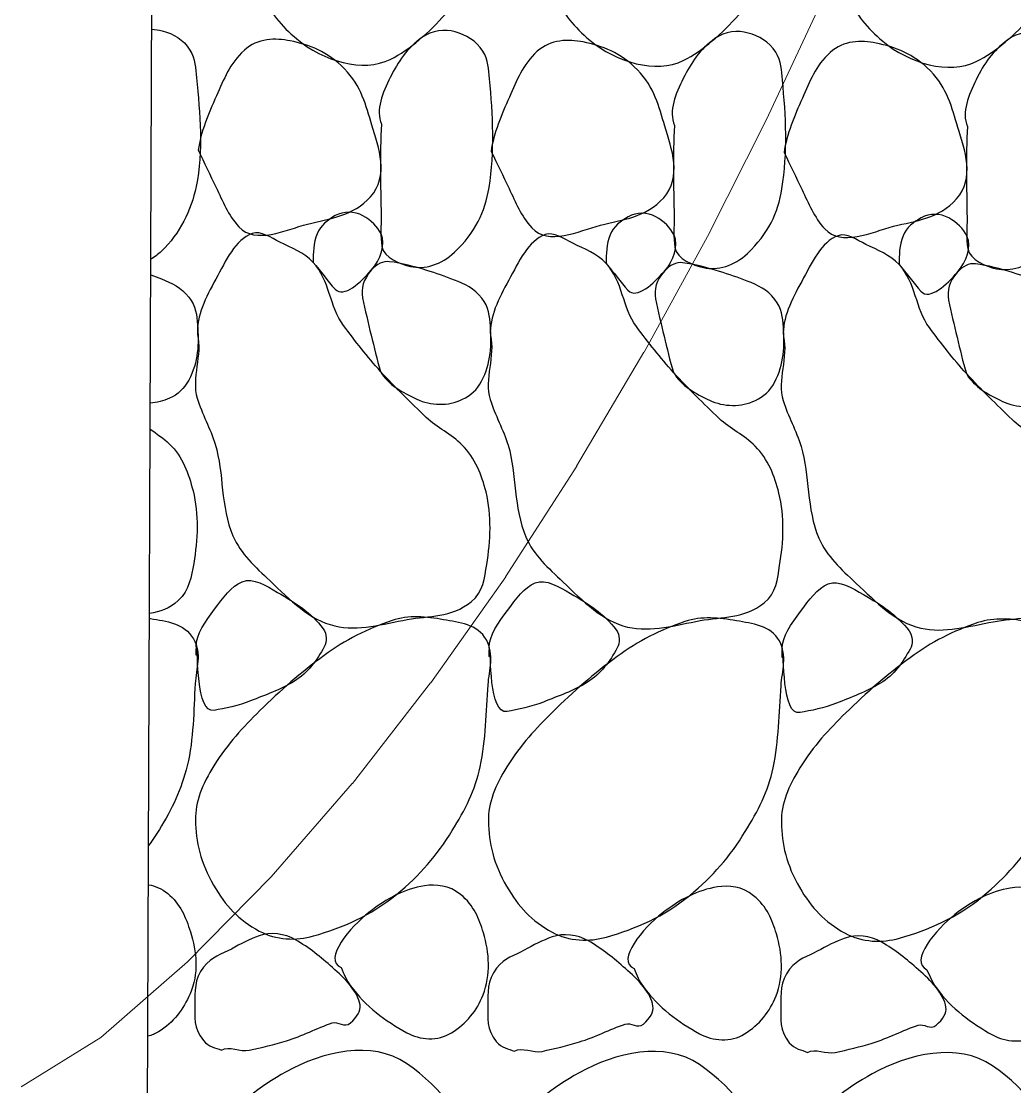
# Model space of a CAD drawing. Header units: feet. Extents: x -406 to 2003, y 7035 to 10885.
# Drawn here: x 631.44 to 643.25, y 8342.06 to 8354.72 of the extents above; entities that cross this region are included whole.
import ezdxf

# ---------------------------------------------------------------- set-up
doc = ezdxf.new("R2010")
doc.units = ezdxf.units.FT
doc.header["$LTSCALE"] = 40
doc.header["$MEASUREMENT"] = 0
doc.layers.add('1', color=7, linetype='Continuous')
doc.layers.add('1 PROPOSED CONTOURS', color=35, linetype='Continuous', lineweight=0)

msp = doc.modelspace()

# ---------------------------------------------------------------- linework, layer by layer
at = {"layer": '1', "color": 4, "linetype": 'Continuous'}
msp.add_line((632.749, 8290.171, -4.663), (633.264, 8427.195, -4.663), dxfattribs=at)
for points, knots in [([(633.574, 8358.428, -4.663), (633.471, 8358.634, -4.663), (633.652, 8358.926, -4.663), (633.826, 8359.142, -4.663), (634.074, 8359.449, -4.663), (634.337, 8359.653, -4.663), (634.657, 8359.83, -4.663), (635.08, 8360.065, -4.663), (635.674, 8360.212, -4.663), (636.086, 8359.927, -4.663), (636.508, 8359.634, -4.663), (636.825, 8359.22, -4.663), (636.943, 8358.733, -4.663), (637.022, 8358.408, -4.663), (637.058, 8358.083, -4.663), (637.041, 8357.757, -4.663), (637.016, 8357.247, -4.663), (636.962, 8356.737, -4.663), (636.934, 8356.227, -4.663), (636.92, 8355.974, -4.663), (636.965, 8355.72, -4.663), (636.931, 8355.467, -4.663), (636.895, 8355.204, -4.663), (636.675, 8355.021, -4.663), (636.486, 8354.811, -4.663), (636.282, 8354.585, -4.663), (636.068, 8354.39, -4.663), (635.826, 8354.269, -4.663), (635.505, 8354.109, -4.663), (635.029, 8354.247, -4.663), (634.716, 8354.512, -4.663), (634.533, 8354.666, -4.663), (634.393, 8354.827, -4.663), (634.31, 8355.035, -4.663), (634.134, 8355.47, -4.663), (633.992, 8355.902, -4.663), (633.872, 8356.352, -4.663), (633.747, 8356.823, -4.663), (633.584, 8357.287, -4.663), (633.56, 8357.771, -4.663), (633.549, 8357.99, -4.663), (633.564, 8358.209, -4.663), (633.574, 8358.428, -4.663)], [0, 0, 0, 0, 0.050597, 0.050597, 0.050597, 0.122728, 0.122728, 0.122728, 0.218507, 0.218507, 0.218507, 0.316787, 0.316787, 0.316787, 0.38235, 0.38235, 0.38235, 0.484937, 0.484937, 0.484937, 0.535738, 0.535738, 0.535738, 0.588733, 0.588733, 0.588733, 0.645816, 0.645816, 0.645816, 0.721809, 0.721809, 0.721809, 0.766098, 0.766098, 0.766098, 0.85889, 0.85889, 0.85889, 0.956017, 0.956017, 0.956017, 1, 1, 1, 1]), ([(637.055, 8358.415, -4.663), (636.953, 8358.62, -4.663), (637.133, 8358.913, -4.663), (637.307, 8359.129, -4.663), (637.556, 8359.436, -4.663), (637.819, 8359.64, -4.663), (638.138, 8359.817, -4.663), (638.562, 8360.052, -4.663), (639.155, 8360.199, -4.663), (639.567, 8359.914, -4.663), (639.99, 8359.621, -4.663), (640.306, 8359.207, -4.663), (640.424, 8358.72, -4.663), (640.503, 8358.395, -4.663), (640.539, 8358.07, -4.663), (640.523, 8357.744, -4.663), (640.497, 8357.234, -4.663), (640.443, 8356.724, -4.663), (640.415, 8356.214, -4.663), (640.401, 8355.961, -4.663), (640.447, 8355.707, -4.663), (640.412, 8355.454, -4.663), (640.376, 8355.191, -4.663), (640.157, 8355.008, -4.663), (639.967, 8354.798, -4.663), (639.764, 8354.572, -4.663), (639.549, 8354.377, -4.663), (639.308, 8354.256, -4.663), (638.986, 8354.096, -4.663), (638.51, 8354.234, -4.663), (638.197, 8354.498, -4.663), (638.015, 8354.653, -4.663), (637.875, 8354.814, -4.663), (637.791, 8355.022, -4.663), (637.615, 8355.457, -4.663), (637.474, 8355.889, -4.663), (637.354, 8356.339, -4.663), (637.228, 8356.81, -4.663), (637.065, 8357.274, -4.663), (637.041, 8357.757, -4.663), (637.031, 8357.976, -4.663), (637.045, 8358.196, -4.663), (637.055, 8358.415, -4.663)], [0, 0, 0, 0, 0.050597, 0.050597, 0.050597, 0.122728, 0.122728, 0.122728, 0.218507, 0.218507, 0.218507, 0.316787, 0.316787, 0.316787, 0.38235, 0.38235, 0.38235, 0.484937, 0.484937, 0.484937, 0.535738, 0.535738, 0.535738, 0.588733, 0.588733, 0.588733, 0.645816, 0.645816, 0.645816, 0.721809, 0.721809, 0.721809, 0.766098, 0.766098, 0.766098, 0.85889, 0.85889, 0.85889, 0.956017, 0.956017, 0.956017, 1, 1, 1, 1]), ([(640.537, 8358.402, -4.663), (640.434, 8358.607, -4.663), (640.615, 8358.9, -4.663), (640.789, 8359.115, -4.663), (641.037, 8359.423, -4.663), (641.3, 8359.627, -4.663), (641.619, 8359.804, -4.663), (642.043, 8360.039, -4.663), (642.637, 8360.186, -4.663), (643.048, 8359.901, -4.663), (643.471, 8359.608, -4.663), (643.787, 8359.194, -4.663), (643.906, 8358.707, -4.663), (643.985, 8358.382, -4.663), (644.02, 8358.057, -4.663), (644.004, 8357.731, -4.663), (643.979, 8357.221, -4.663), (643.924, 8356.711, -4.663), (643.896, 8356.201, -4.663), (643.883, 8355.948, -4.663), (643.928, 8355.694, -4.663), (643.894, 8355.441, -4.663), (643.857, 8355.177, -4.663), (643.638, 8354.995, -4.663), (643.449, 8354.785, -4.663), (643.245, 8354.559, -4.663), (643.031, 8354.363, -4.663), (642.789, 8354.243, -4.663), (642.467, 8354.083, -4.663), (641.992, 8354.221, -4.663), (641.679, 8354.485, -4.663), (641.496, 8354.64, -4.663), (641.356, 8354.801, -4.663), (641.272, 8355.009, -4.663), (641.097, 8355.444, -4.663), (640.955, 8355.875, -4.663), (640.835, 8356.326, -4.663), (640.71, 8356.797, -4.663), (640.547, 8357.261, -4.663), (640.523, 8357.744, -4.663), (640.512, 8357.963, -4.663), (640.527, 8358.183, -4.663), (640.537, 8358.402, -4.663)], [0, 0, 0, 0, 0.050597, 0.050597, 0.050597, 0.122728, 0.122728, 0.122728, 0.218507, 0.218507, 0.218507, 0.316787, 0.316787, 0.316787, 0.38235, 0.38235, 0.38235, 0.484937, 0.484937, 0.484937, 0.535738, 0.535738, 0.535738, 0.588733, 0.588733, 0.588733, 0.645816, 0.645816, 0.645816, 0.721809, 0.721809, 0.721809, 0.766098, 0.766098, 0.766098, 0.85889, 0.85889, 0.85889, 0.956017, 0.956017, 0.956017, 1, 1, 1, 1]), ([(632.991, 8354.627, -4.663), (633.034, 8354.627, -4.663), (633.075, 8354.619, -4.663), (633.117, 8354.608, -4.663), (633.249, 8354.574, -4.663), (633.369, 8354.507, -4.663), (633.445, 8354.38, -4.663), (633.51, 8354.273, -4.663), (633.512, 8354.163, -4.663), (633.523, 8354.051, -4.663), (633.567, 8353.623, -4.663), (633.605, 8353.184, -4.663), (633.519, 8352.758, -4.663), (633.461, 8352.471, -4.663), (633.327, 8352.202, -4.663), (633.107, 8351.989, -4.663), (633.067, 8351.95, -4.663), (633.027, 8351.92, -4.663), (632.981, 8351.893, -4.663)], [0, 0, 0, 0, 0.039924, 0.039924, 0.039924, 0.165192, 0.165192, 0.165192, 0.271276, 0.271276, 0.271276, 0.676654, 0.676654, 0.676654, 0.950254, 0.950254, 0.950254, 1, 1, 1, 1]), ([(635.721, 8353.499, -4.663), (635.65, 8353.666, -4.663), (635.737, 8353.875, -4.663), (635.825, 8354.054, -4.663), (635.92, 8354.245, -4.663), (636.022, 8354.397, -4.663), (636.202, 8354.529, -4.663), (636.321, 8354.616, -4.663), (636.475, 8354.633, -4.663), (636.599, 8354.595, -4.663), (636.721, 8354.558, -4.663), (636.85, 8354.495, -4.663), (636.927, 8354.367, -4.663), (636.992, 8354.259, -4.663), (636.994, 8354.15, -4.663), (637.005, 8354.038, -4.663), (637.048, 8353.61, -4.663), (637.067, 8353.174, -4.663), (637, 8352.745, -4.663), (636.954, 8352.456, -4.663), (636.835, 8352.212, -4.663), (636.589, 8351.976, -4.663), (636.434, 8351.827, -4.663), (636.231, 8351.771, -4.663), (636.067, 8351.808, -4.663), (635.942, 8351.835, -4.663), (635.752, 8351.909, -4.663), (635.727, 8352.047, -4.663), (635.706, 8352.168, -4.663), (635.719, 8352.289, -4.663), (635.717, 8352.41, -4.663), (635.712, 8352.773, -4.663), (635.701, 8353.136, -4.663), (635.721, 8353.499, -4.663)], [0, 0, 0, 0, 0.081972, 0.081972, 0.081972, 0.169857, 0.169857, 0.169857, 0.228285, 0.228285, 0.228285, 0.286248, 0.286248, 0.286248, 0.335334, 0.335334, 0.335334, 0.522907, 0.522907, 0.522907, 0.649504, 0.649504, 0.649504, 0.729114, 0.729114, 0.729114, 0.789367, 0.789367, 0.789367, 0.842044, 0.842044, 0.842044, 1, 1, 1, 1]), ([(639.203, 8353.485, -4.663), (639.131, 8353.653, -4.663), (639.218, 8353.862, -4.663), (639.307, 8354.041, -4.663), (639.402, 8354.232, -4.663), (639.503, 8354.384, -4.663), (639.683, 8354.516, -4.663), (639.802, 8354.603, -4.663), (639.956, 8354.62, -4.663), (640.08, 8354.582, -4.663), (640.203, 8354.545, -4.663), (640.331, 8354.482, -4.663), (640.408, 8354.354, -4.663), (640.473, 8354.246, -4.663), (640.475, 8354.137, -4.663), (640.486, 8354.025, -4.663), (640.529, 8353.597, -4.663), (640.549, 8353.161, -4.663), (640.481, 8352.732, -4.663), (640.436, 8352.443, -4.663), (640.317, 8352.199, -4.663), (640.07, 8351.963, -4.663), (639.915, 8351.814, -4.663), (639.712, 8351.758, -4.663), (639.548, 8351.794, -4.663), (639.423, 8351.822, -4.663), (639.233, 8351.895, -4.663), (639.209, 8352.034, -4.663), (639.187, 8352.155, -4.663), (639.2, 8352.276, -4.663), (639.199, 8352.397, -4.663), (639.194, 8352.76, -4.663), (639.182, 8353.123, -4.663), (639.203, 8353.485, -4.663)], [0, 0, 0, 0, 0.081972, 0.081972, 0.081972, 0.169857, 0.169857, 0.169857, 0.228285, 0.228285, 0.228285, 0.286248, 0.286248, 0.286248, 0.335334, 0.335334, 0.335334, 0.522907, 0.522907, 0.522907, 0.649504, 0.649504, 0.649504, 0.729114, 0.729114, 0.729114, 0.789367, 0.789367, 0.789367, 0.842044, 0.842044, 0.842044, 1, 1, 1, 1]), ([(642.684, 8353.472, -4.663), (642.612, 8353.64, -4.663), (642.7, 8353.849, -4.663), (642.788, 8354.028, -4.663), (642.883, 8354.219, -4.663), (642.985, 8354.371, -4.663), (643.164, 8354.502, -4.663), (643.283, 8354.59, -4.663), (643.438, 8354.607, -4.663), (643.561, 8354.569, -4.663), (643.684, 8354.532, -4.663), (643.812, 8354.469, -4.663), (643.889, 8354.341, -4.663), (643.955, 8354.233, -4.663), (643.956, 8354.124, -4.663), (643.968, 8354.012, -4.663), (644.011, 8353.583, -4.663), (644.03, 8353.147, -4.663), (643.963, 8352.719, -4.663), (643.917, 8352.43, -4.663), (643.798, 8352.186, -4.663), (643.552, 8351.95, -4.663), (643.396, 8351.801, -4.663), (643.194, 8351.745, -4.663), (643.029, 8351.781, -4.663), (642.905, 8351.809, -4.663), (642.715, 8351.882, -4.663), (642.69, 8352.021, -4.663), (642.668, 8352.142, -4.663), (642.682, 8352.263, -4.663), (642.68, 8352.384, -4.663), (642.675, 8352.746, -4.663), (642.664, 8353.11, -4.663), (642.684, 8353.472, -4.663)], [0, 0, 0, 0, 0.081972, 0.081972, 0.081972, 0.169857, 0.169857, 0.169857, 0.228285, 0.228285, 0.228285, 0.286248, 0.286248, 0.286248, 0.335334, 0.335334, 0.335334, 0.522907, 0.522907, 0.522907, 0.649504, 0.649504, 0.649504, 0.729114, 0.729114, 0.729114, 0.789367, 0.789367, 0.789367, 0.842044, 0.842044, 0.842044, 1, 1, 1, 1]), ([(633.543, 8353.189, -4.663), (633.575, 8353.406, -4.663), (633.664, 8353.62, -4.663), (633.761, 8353.835, -4.663), (633.852, 8354.035, -4.663), (633.913, 8354.214, -4.663), (634.092, 8354.378, -4.663), (634.248, 8354.521, -4.663), (634.463, 8354.525, -4.663), (634.636, 8354.489, -4.663), (634.862, 8354.443, -4.663), (635.084, 8354.361, -4.663), (635.282, 8354.158, -4.663), (635.484, 8353.949, -4.663), (635.537, 8353.722, -4.663), (635.608, 8353.488, -4.663), (635.689, 8353.22, -4.663), (635.814, 8352.882, -4.663), (635.593, 8352.637, -4.663), (635.381, 8352.402, -4.663), (635.108, 8352.381, -4.663), (634.844, 8352.311, -4.663), (634.579, 8352.242, -4.663), (634.224, 8352.067, -4.663), (634.027, 8352.28, -4.663), (633.897, 8352.421, -4.663), (633.835, 8352.585, -4.663), (633.757, 8352.746, -4.663), (633.685, 8352.894, -4.663), (633.616, 8353.043, -4.663), (633.543, 8353.189, -4.663)], [0, 0, 0, 0, 0.099321, 0.099321, 0.099321, 0.192025, 0.192025, 0.192025, 0.273076, 0.273076, 0.273076, 0.378794, 0.378794, 0.378794, 0.48747, 0.48747, 0.48747, 0.61146, 0.61146, 0.61146, 0.73063, 0.73063, 0.73063, 0.849753, 0.849753, 0.849753, 0.928287, 0.928287, 0.928287, 1, 1, 1, 1]), ([(637.024, 8353.176, -4.663), (637.056, 8353.393, -4.663), (637.145, 8353.607, -4.663), (637.242, 8353.822, -4.663), (637.333, 8354.022, -4.663), (637.395, 8354.201, -4.663), (637.573, 8354.365, -4.663), (637.729, 8354.508, -4.663), (637.945, 8354.511, -4.663), (638.118, 8354.476, -4.663), (638.344, 8354.43, -4.663), (638.566, 8354.348, -4.663), (638.763, 8354.145, -4.663), (638.966, 8353.936, -4.663), (639.018, 8353.709, -4.663), (639.089, 8353.475, -4.663), (639.17, 8353.207, -4.663), (639.295, 8352.869, -4.663), (639.075, 8352.624, -4.663), (638.863, 8352.388, -4.663), (638.59, 8352.368, -4.663), (638.325, 8352.298, -4.663), (638.061, 8352.229, -4.663), (637.705, 8352.054, -4.663), (637.508, 8352.267, -4.663), (637.379, 8352.408, -4.663), (637.317, 8352.571, -4.663), (637.238, 8352.733, -4.663), (637.166, 8352.881, -4.663), (637.097, 8353.029, -4.663), (637.024, 8353.176, -4.663)], [0, 0, 0, 0, 0.099321, 0.099321, 0.099321, 0.192025, 0.192025, 0.192025, 0.273076, 0.273076, 0.273076, 0.378794, 0.378794, 0.378794, 0.48747, 0.48747, 0.48747, 0.61146, 0.61146, 0.61146, 0.73063, 0.73063, 0.73063, 0.849753, 0.849753, 0.849753, 0.928287, 0.928287, 0.928287, 1, 1, 1, 1]), ([(640.506, 8353.163, -4.663), (640.538, 8353.38, -4.663), (640.626, 8353.594, -4.663), (640.723, 8353.809, -4.663), (640.814, 8354.009, -4.663), (640.876, 8354.188, -4.663), (641.054, 8354.352, -4.663), (641.21, 8354.495, -4.663), (641.426, 8354.498, -4.663), (641.599, 8354.463, -4.663), (641.825, 8354.417, -4.663), (642.047, 8354.335, -4.663), (642.244, 8354.132, -4.663), (642.447, 8353.923, -4.663), (642.499, 8353.696, -4.663), (642.571, 8353.461, -4.663), (642.652, 8353.194, -4.663), (642.777, 8352.856, -4.663), (642.556, 8352.611, -4.663), (642.344, 8352.375, -4.663), (642.071, 8352.354, -4.663), (641.806, 8352.285, -4.663), (641.542, 8352.215, -4.663), (641.187, 8352.041, -4.663), (640.99, 8352.254, -4.663), (640.86, 8352.395, -4.663), (640.798, 8352.558, -4.663), (640.719, 8352.72, -4.663), (640.648, 8352.868, -4.663), (640.579, 8353.016, -4.663), (640.506, 8353.163, -4.663)], [0, 0, 0, 0, 0.099321, 0.099321, 0.099321, 0.192025, 0.192025, 0.192025, 0.273076, 0.273076, 0.273076, 0.378794, 0.378794, 0.378794, 0.48747, 0.48747, 0.48747, 0.61146, 0.61146, 0.61146, 0.73063, 0.73063, 0.73063, 0.849753, 0.849753, 0.849753, 0.928287, 0.928287, 0.928287, 1, 1, 1, 1]), ([(634.91, 8351.857, -4.663), (634.911, 8351.971, -4.663), (634.909, 8352.084, -4.663), (634.957, 8352.197, -4.663), (634.999, 8352.298, -4.663), (635.081, 8352.361, -4.663), (635.173, 8352.412, -4.663), (635.272, 8352.467, -4.663), (635.4, 8352.468, -4.663), (635.502, 8352.411, -4.663), (635.596, 8352.358, -4.663), (635.676, 8352.282, -4.663), (635.716, 8352.194, -4.663), (635.776, 8352.067, -4.663), (635.714, 8351.894, -4.663), (635.601, 8351.764, -4.663), (635.478, 8351.622, -4.663), (635.275, 8351.426, -4.663), (635.17, 8351.539, -4.663), (635.081, 8351.634, -4.663), (634.999, 8351.755, -4.663), (634.91, 8351.857, -4.663)], [0, 0, 0, 0, 0.13075, 0.13075, 0.13075, 0.246831, 0.246831, 0.246831, 0.372114, 0.372114, 0.372114, 0.488195, 0.488195, 0.488195, 0.657947, 0.657947, 0.657947, 0.84346, 0.84346, 0.84346, 1, 1, 1, 1]), ([(638.391, 8351.844, -4.663), (638.393, 8351.958, -4.663), (638.391, 8352.071, -4.663), (638.438, 8352.184, -4.663), (638.48, 8352.285, -4.663), (638.563, 8352.348, -4.663), (638.654, 8352.399, -4.663), (638.753, 8352.454, -4.663), (638.881, 8352.455, -4.663), (638.983, 8352.398, -4.663), (639.078, 8352.345, -4.663), (639.157, 8352.269, -4.663), (639.198, 8352.181, -4.663), (639.257, 8352.053, -4.663), (639.195, 8351.881, -4.663), (639.083, 8351.751, -4.663), (638.96, 8351.608, -4.663), (638.756, 8351.413, -4.663), (638.651, 8351.526, -4.663), (638.562, 8351.62, -4.663), (638.48, 8351.742, -4.663), (638.391, 8351.844, -4.663)], [0, 0, 0, 0, 0.13075, 0.13075, 0.13075, 0.246831, 0.246831, 0.246831, 0.372114, 0.372114, 0.372114, 0.488195, 0.488195, 0.488195, 0.657947, 0.657947, 0.657947, 0.84346, 0.84346, 0.84346, 1, 1, 1, 1]), ([(641.873, 8351.831, -4.663), (641.874, 8351.944, -4.663), (641.872, 8352.058, -4.663), (641.919, 8352.171, -4.663), (641.961, 8352.272, -4.663), (642.044, 8352.335, -4.663), (642.136, 8352.386, -4.663), (642.235, 8352.441, -4.663), (642.363, 8352.442, -4.663), (642.465, 8352.385, -4.663), (642.559, 8352.332, -4.663), (642.639, 8352.256, -4.663), (642.679, 8352.168, -4.663), (642.738, 8352.04, -4.663), (642.677, 8351.868, -4.663), (642.564, 8351.738, -4.663), (642.441, 8351.595, -4.663), (642.237, 8351.4, -4.663), (642.132, 8351.513, -4.663), (642.044, 8351.607, -4.663), (641.962, 8351.729, -4.663), (641.873, 8351.831, -4.663)], [0, 0, 0, 0, 0.13075, 0.13075, 0.13075, 0.246831, 0.246831, 0.246831, 0.372114, 0.372114, 0.372114, 0.488195, 0.488195, 0.488195, 0.657947, 0.657947, 0.657947, 0.84346, 0.84346, 0.84346, 1, 1, 1, 1]), ([(633.535, 8351.001, -4.663), (633.521, 8351.217, -4.663), (633.632, 8351.439, -4.663), (633.753, 8351.658, -4.663), (633.873, 8351.876, -4.663), (633.983, 8352.128, -4.663), (634.186, 8352.2, -4.663), (634.286, 8352.236, -4.663), (634.41, 8352.15, -4.663), (634.514, 8352.097, -4.663), (634.654, 8352.026, -4.663), (634.8, 8351.975, -4.663), (634.91, 8351.857, -4.663), (635.108, 8351.646, -4.663), (635.104, 8351.328, -4.663), (635.27, 8351.107, -4.663), (635.41, 8350.921, -4.663), (635.551, 8350.735, -4.663), (635.71, 8350.561, -4.663), (635.885, 8350.371, -4.663), (636.068, 8350.192, -4.663), (636.253, 8350.015, -4.663), (636.383, 8349.89, -4.663), (636.549, 8349.819, -4.663), (636.682, 8349.685, -4.663), (636.835, 8349.53, -4.663), (636.913, 8349.331, -4.663), (636.964, 8349.128, -4.663), (637.034, 8348.847, -4.663), (637.018, 8348.55, -4.663), (636.972, 8348.266, -4.663), (636.946, 8348.109, -4.663), (636.935, 8347.941, -4.663), (636.789, 8347.824, -4.663), (636.547, 8347.632, -4.663), (636.288, 8347.659, -4.663), (636.028, 8347.612, -4.663), (635.743, 8347.56, -4.663), (635.445, 8347.471, -4.663), (635.166, 8347.536, -4.663), (634.863, 8347.606, -4.663), (634.637, 8347.845, -4.663), (634.397, 8348.072, -4.663), (634.219, 8348.239, -4.663), (634.05, 8348.389, -4.663), (633.957, 8348.606, -4.663), (633.806, 8348.954, -4.663), (633.851, 8349.347, -4.663), (633.745, 8349.696, -4.663), (633.689, 8349.88, -4.663), (633.589, 8350.057, -4.663), (633.532, 8350.241, -4.663), (633.458, 8350.479, -4.663), (633.595, 8350.761, -4.663), (633.535, 8351.001, -4.663)], [0, 0, 0, 0, 0.054316, 0.054316, 0.054316, 0.108799, 0.108799, 0.108799, 0.135821, 0.135821, 0.135821, 0.172146, 0.172146, 0.172146, 0.237422, 0.237422, 0.237422, 0.292461, 0.292461, 0.292461, 0.352873, 0.352873, 0.352873, 0.395413, 0.395413, 0.395413, 0.444368, 0.444368, 0.444368, 0.51201, 0.51201, 0.51201, 0.549525, 0.549525, 0.549525, 0.611502, 0.611502, 0.611502, 0.679424, 0.679424, 0.679424, 0.752988, 0.752988, 0.752988, 0.80734, 0.80734, 0.80734, 0.894432, 0.894432, 0.894432, 0.940374, 0.940374, 0.940374, 1, 1, 1, 1]), ([(637.016, 8350.988, -4.663), (637.002, 8351.204, -4.663), (637.113, 8351.426, -4.663), (637.234, 8351.644, -4.663), (637.355, 8351.863, -4.663), (637.464, 8352.115, -4.663), (637.667, 8352.187, -4.663), (637.767, 8352.223, -4.663), (637.891, 8352.137, -4.663), (637.995, 8352.084, -4.663), (638.136, 8352.013, -4.663), (638.281, 8351.962, -4.663), (638.391, 8351.844, -4.663), (638.589, 8351.633, -4.663), (638.586, 8351.315, -4.663), (638.751, 8351.094, -4.663), (638.891, 8350.908, -4.663), (639.033, 8350.722, -4.663), (639.192, 8350.548, -4.663), (639.366, 8350.358, -4.663), (639.549, 8350.179, -4.663), (639.734, 8350.002, -4.663), (639.864, 8349.877, -4.663), (640.031, 8349.806, -4.663), (640.164, 8349.672, -4.663), (640.317, 8349.517, -4.663), (640.394, 8349.318, -4.663), (640.445, 8349.115, -4.663), (640.516, 8348.834, -4.663), (640.499, 8348.537, -4.663), (640.453, 8348.253, -4.663), (640.428, 8348.095, -4.663), (640.416, 8347.928, -4.663), (640.27, 8347.811, -4.663), (640.028, 8347.619, -4.663), (639.77, 8347.646, -4.663), (639.509, 8347.599, -4.663), (639.224, 8347.547, -4.663), (638.927, 8347.458, -4.663), (638.647, 8347.523, -4.663), (638.345, 8347.593, -4.663), (638.118, 8347.832, -4.663), (637.878, 8348.059, -4.663), (637.701, 8348.226, -4.663), (637.532, 8348.376, -4.663), (637.438, 8348.593, -4.663), (637.288, 8348.941, -4.663), (637.332, 8349.334, -4.663), (637.227, 8349.683, -4.663), (637.171, 8349.867, -4.663), (637.07, 8350.044, -4.663), (637.013, 8350.228, -4.663), (636.939, 8350.466, -4.663), (637.076, 8350.748, -4.663), (637.016, 8350.988, -4.663)], [0, 0, 0, 0, 0.054316, 0.054316, 0.054316, 0.108799, 0.108799, 0.108799, 0.135821, 0.135821, 0.135821, 0.172146, 0.172146, 0.172146, 0.237422, 0.237422, 0.237422, 0.292461, 0.292461, 0.292461, 0.352873, 0.352873, 0.352873, 0.395413, 0.395413, 0.395413, 0.444368, 0.444368, 0.444368, 0.51201, 0.51201, 0.51201, 0.549525, 0.549525, 0.549525, 0.611502, 0.611502, 0.611502, 0.679424, 0.679424, 0.679424, 0.752988, 0.752988, 0.752988, 0.80734, 0.80734, 0.80734, 0.894432, 0.894432, 0.894432, 0.940374, 0.940374, 0.940374, 1, 1, 1, 1]), ([(640.497, 8350.974, -4.663), (640.484, 8351.191, -4.663), (640.595, 8351.413, -4.663), (640.715, 8351.631, -4.663), (640.836, 8351.85, -4.663), (640.946, 8352.101, -4.663), (641.148, 8352.174, -4.663), (641.249, 8352.21, -4.663), (641.372, 8352.124, -4.663), (641.477, 8352.071, -4.663), (641.617, 8352, -4.663), (641.763, 8351.949, -4.663), (641.873, 8351.831, -4.663), (642.071, 8351.62, -4.663), (642.067, 8351.302, -4.663), (642.233, 8351.081, -4.663), (642.373, 8350.895, -4.663), (642.514, 8350.708, -4.663), (642.673, 8350.535, -4.663), (642.848, 8350.345, -4.663), (643.03, 8350.166, -4.663), (643.215, 8349.989, -4.663), (643.345, 8349.864, -4.663), (643.512, 8349.793, -4.663), (643.645, 8349.658, -4.663), (643.798, 8349.503, -4.663), (643.875, 8349.305, -4.663), (643.926, 8349.102, -4.663), (643.997, 8348.821, -4.663), (643.98, 8348.524, -4.663), (643.934, 8348.24, -4.663), (643.909, 8348.082, -4.663), (643.898, 8347.915, -4.663), (643.751, 8347.798, -4.663), (643.509, 8347.606, -4.663), (643.251, 8347.633, -4.663), (642.991, 8347.586, -4.663), (642.706, 8347.534, -4.663), (642.408, 8347.445, -4.663), (642.129, 8347.51, -4.663), (641.826, 8347.58, -4.663), (641.6, 8347.819, -4.663), (641.36, 8348.045, -4.663), (641.182, 8348.212, -4.663), (641.013, 8348.363, -4.663), (640.919, 8348.58, -4.663), (640.769, 8348.928, -4.663), (640.814, 8349.32, -4.663), (640.708, 8349.67, -4.663), (640.652, 8349.854, -4.663), (640.551, 8350.031, -4.663), (640.495, 8350.215, -4.663), (640.421, 8350.453, -4.663), (640.558, 8350.735, -4.663), (640.497, 8350.974, -4.663)], [0, 0, 0, 0, 0.054316, 0.054316, 0.054316, 0.108799, 0.108799, 0.108799, 0.135821, 0.135821, 0.135821, 0.172146, 0.172146, 0.172146, 0.237422, 0.237422, 0.237422, 0.292461, 0.292461, 0.292461, 0.352873, 0.352873, 0.352873, 0.395413, 0.395413, 0.395413, 0.444368, 0.444368, 0.444368, 0.51201, 0.51201, 0.51201, 0.549525, 0.549525, 0.549525, 0.611502, 0.611502, 0.611502, 0.679424, 0.679424, 0.679424, 0.752988, 0.752988, 0.752988, 0.80734, 0.80734, 0.80734, 0.894432, 0.894432, 0.894432, 0.940374, 0.940374, 0.940374, 1, 1, 1, 1]), ([(635.71, 8350.561, -4.663), (635.666, 8350.704, -4.663), (635.634, 8350.848, -4.663), (635.599, 8350.993, -4.663), (635.562, 8351.14, -4.663), (635.528, 8351.288, -4.663), (635.498, 8351.435, -4.663), (635.476, 8351.547, -4.663), (635.506, 8351.656, -4.663), (635.601, 8351.764, -4.663), (635.668, 8351.838, -4.663), (635.74, 8351.875, -4.663), (635.817, 8351.865, -4.663), (635.964, 8351.847, -4.663), (636.114, 8351.807, -4.663), (636.259, 8351.761, -4.663), (636.371, 8351.726, -4.663), (636.479, 8351.69, -4.663), (636.588, 8351.647, -4.663), (636.711, 8351.598, -4.663), (636.82, 8351.549, -4.663), (636.916, 8351.43, -4.663), (636.999, 8351.326, -4.663), (637.008, 8351.213, -4.663), (637.016, 8351.101, -4.663), (637.033, 8350.885, -4.663), (637.025, 8350.659, -4.663), (636.912, 8350.444, -4.663), (636.859, 8350.342, -4.663), (636.781, 8350.277, -4.663), (636.684, 8350.229, -4.663), (636.516, 8350.146, -4.663), (636.305, 8350.153, -4.663), (636.14, 8350.231, -4.663), (635.976, 8350.309, -4.663), (635.8, 8350.401, -4.663), (635.71, 8350.561, -4.663)], [0, 0, 0, 0, 0.087607, 0.087607, 0.087607, 0.176844, 0.176844, 0.176844, 0.244543, 0.244543, 0.244543, 0.291416, 0.291416, 0.291416, 0.380653, 0.380653, 0.380653, 0.449046, 0.449046, 0.449046, 0.526343, 0.526343, 0.526343, 0.594042, 0.594042, 0.594042, 0.724902, 0.724902, 0.724902, 0.786407, 0.786407, 0.786407, 0.893425, 0.893425, 0.893425, 1, 1, 1, 1]), ([(639.192, 8350.548, -4.663), (639.147, 8350.691, -4.663), (639.115, 8350.835, -4.663), (639.08, 8350.98, -4.663), (639.044, 8351.127, -4.663), (639.009, 8351.275, -4.663), (638.979, 8351.422, -4.663), (638.957, 8351.534, -4.663), (638.987, 8351.643, -4.663), (639.083, 8351.751, -4.663), (639.149, 8351.825, -4.663), (639.221, 8351.862, -4.663), (639.299, 8351.852, -4.663), (639.445, 8351.833, -4.663), (639.595, 8351.794, -4.663), (639.74, 8351.748, -4.663), (639.852, 8351.713, -4.663), (639.96, 8351.677, -4.663), (640.069, 8351.634, -4.663), (640.192, 8351.585, -4.663), (640.302, 8351.536, -4.663), (640.397, 8351.417, -4.663), (640.481, 8351.313, -4.663), (640.489, 8351.2, -4.663), (640.498, 8351.088, -4.663), (640.514, 8350.872, -4.663), (640.507, 8350.646, -4.663), (640.393, 8350.43, -4.663), (640.34, 8350.329, -4.663), (640.263, 8350.264, -4.663), (640.166, 8350.216, -4.663), (639.997, 8350.133, -4.663), (639.786, 8350.14, -4.663), (639.621, 8350.218, -4.663), (639.457, 8350.296, -4.663), (639.281, 8350.388, -4.663), (639.192, 8350.548, -4.663)], [0, 0, 0, 0, 0.087607, 0.087607, 0.087607, 0.176844, 0.176844, 0.176844, 0.244543, 0.244543, 0.244543, 0.291416, 0.291416, 0.291416, 0.380653, 0.380653, 0.380653, 0.449046, 0.449046, 0.449046, 0.526343, 0.526343, 0.526343, 0.594042, 0.594042, 0.594042, 0.724902, 0.724902, 0.724902, 0.786407, 0.786407, 0.786407, 0.893425, 0.893425, 0.893425, 1, 1, 1, 1]), ([(642.673, 8350.535, -4.663), (642.629, 8350.678, -4.663), (642.597, 8350.822, -4.663), (642.561, 8350.967, -4.663), (642.525, 8351.114, -4.663), (642.491, 8351.262, -4.663), (642.461, 8351.409, -4.663), (642.438, 8351.521, -4.663), (642.468, 8351.63, -4.663), (642.564, 8351.738, -4.663), (642.63, 8351.812, -4.663), (642.703, 8351.849, -4.663), (642.78, 8351.839, -4.663), (642.927, 8351.82, -4.663), (643.076, 8351.781, -4.663), (643.222, 8351.735, -4.663), (643.333, 8351.7, -4.663), (643.441, 8351.664, -4.663), (643.55, 8351.621, -4.663), (643.673, 8351.572, -4.663), (643.783, 8351.523, -4.663), (643.878, 8351.404, -4.663), (643.962, 8351.3, -4.663), (643.971, 8351.187, -4.663), (643.979, 8351.075, -4.663), (643.996, 8350.859, -4.663), (643.988, 8350.633, -4.663), (643.875, 8350.417, -4.663), (643.821, 8350.316, -4.663), (643.744, 8350.25, -4.663), (643.647, 8350.203, -4.663), (643.478, 8350.12, -4.663), (643.267, 8350.127, -4.663), (643.103, 8350.205, -4.663), (642.939, 8350.283, -4.663), (642.763, 8350.375, -4.663), (642.673, 8350.535, -4.663)], [0, 0, 0, 0, 0.087607, 0.087607, 0.087607, 0.176844, 0.176844, 0.176844, 0.244543, 0.244543, 0.244543, 0.291416, 0.291416, 0.291416, 0.380653, 0.380653, 0.380653, 0.449046, 0.449046, 0.449046, 0.526343, 0.526343, 0.526343, 0.594042, 0.594042, 0.594042, 0.724902, 0.724902, 0.724902, 0.786407, 0.786407, 0.786407, 0.893425, 0.893425, 0.893425, 1, 1, 1, 1]), ([(632.98, 8351.707, -4.663), (633.023, 8351.692, -4.663), (633.064, 8351.676, -4.663), (633.106, 8351.66, -4.663), (633.229, 8351.613, -4.663), (633.338, 8351.561, -4.663), (633.434, 8351.443, -4.663), (633.518, 8351.34, -4.663), (633.527, 8351.226, -4.663), (633.535, 8351.114, -4.663), (633.552, 8350.898, -4.663), (633.548, 8350.671, -4.663), (633.431, 8350.457, -4.663), (633.375, 8350.356, -4.663), (633.303, 8350.286, -4.663), (633.203, 8350.242, -4.663), (633.128, 8350.209, -4.663), (633.053, 8350.188, -4.663), (632.975, 8350.184, -4.663)], [0, 0, 0, 0, 0.064408, 0.064408, 0.064408, 0.252893, 0.252893, 0.252893, 0.417971, 0.417971, 0.417971, 0.737065, 0.737065, 0.737065, 0.887039, 0.887039, 0.887039, 1, 1, 1, 1]), ([(632.973, 8349.874, -4.663), (633.053, 8349.821, -4.663), (633.128, 8349.766, -4.663), (633.201, 8349.698, -4.663), (633.359, 8349.55, -4.663), (633.431, 8349.344, -4.663), (633.482, 8349.141, -4.663), (633.553, 8348.86, -4.663), (633.539, 8348.562, -4.663), (633.49, 8348.279, -4.663), (633.463, 8348.122, -4.663), (633.44, 8347.963, -4.663), (633.307, 8347.838, -4.663), (633.203, 8347.739, -4.663), (633.088, 8347.708, -4.663), (632.965, 8347.683, -4.663)], [0, 0, 0, 0, 0.109598, 0.109598, 0.109598, 0.347039, 0.347039, 0.347039, 0.675113, 0.675113, 0.675113, 0.857069, 0.857069, 0.857069, 1, 1, 1, 1]), ([(633.521, 8347.292, -4.663), (633.519, 8347.436, -4.663), (633.63, 8347.589, -4.663), (633.738, 8347.734, -4.663), (633.84, 8347.871, -4.663), (633.934, 8348.008, -4.663), (634.068, 8348.062, -4.663), (634.194, 8348.112, -4.663), (634.354, 8348.013, -4.663), (634.487, 8347.935, -4.663), (634.698, 8347.812, -4.663), (634.883, 8347.697, -4.663), (635.03, 8347.502, -4.663), (635.075, 8347.442, -4.663), (635.074, 8347.349, -4.663), (635.04, 8347.287, -4.663), (634.955, 8347.13, -4.663), (634.847, 8346.978, -4.663), (634.687, 8346.88, -4.663), (634.517, 8346.775, -4.663), (634.342, 8346.716, -4.663), (634.165, 8346.644, -4.663), (634.027, 8346.588, -4.663), (633.859, 8346.556, -4.663), (633.733, 8346.532, -4.663), (633.51, 8346.49, -4.663), (633.548, 8347.24, -4.663), (633.521, 8347.292, -4.663), (633.517, 8347.299, -4.663), (633.513, 8347.166, -4.663), (633.52, 8347.19, -4.663)], [0, 0, 0, 0, 0.103475, 0.103475, 0.103475, 0.201297, 0.201297, 0.201297, 0.293367, 0.293367, 0.293367, 0.439391, 0.439391, 0.439391, 0.484772, 0.484772, 0.484772, 0.598088, 0.598088, 0.598088, 0.7187, 0.7187, 0.7187, 0.812423, 0.812423, 0.812423, 0.978533, 0.978533, 0.978533, 1, 1, 1, 1]), ([(637.002, 8347.279, -4.663), (637, 8347.423, -4.663), (637.112, 8347.576, -4.663), (637.219, 8347.721, -4.663), (637.321, 8347.858, -4.663), (637.416, 8347.995, -4.663), (637.549, 8348.048, -4.663), (637.675, 8348.098, -4.663), (637.835, 8348, -4.663), (637.968, 8347.922, -4.663), (638.179, 8347.799, -4.663), (638.364, 8347.684, -4.663), (638.511, 8347.489, -4.663), (638.557, 8347.428, -4.663), (638.556, 8347.336, -4.663), (638.522, 8347.274, -4.663), (638.437, 8347.117, -4.663), (638.329, 8346.965, -4.663), (638.169, 8346.867, -4.663), (637.998, 8346.762, -4.663), (637.823, 8346.703, -4.663), (637.646, 8346.631, -4.663), (637.508, 8346.575, -4.663), (637.34, 8346.542, -4.663), (637.215, 8346.519, -4.663), (636.992, 8346.477, -4.663), (637.029, 8347.227, -4.663), (637.002, 8347.279, -4.663), (636.999, 8347.286, -4.663), (636.994, 8347.152, -4.663), (637.002, 8347.177, -4.663)], [0, 0, 0, 0, 0.103475, 0.103475, 0.103475, 0.201297, 0.201297, 0.201297, 0.293367, 0.293367, 0.293367, 0.439391, 0.439391, 0.439391, 0.484772, 0.484772, 0.484772, 0.598088, 0.598088, 0.598088, 0.7187, 0.7187, 0.7187, 0.812423, 0.812423, 0.812423, 0.978533, 0.978533, 0.978533, 1, 1, 1, 1]), ([(640.483, 8347.266, -4.663), (640.481, 8347.41, -4.663), (640.593, 8347.563, -4.663), (640.701, 8347.708, -4.663), (640.802, 8347.845, -4.663), (640.897, 8347.982, -4.663), (641.031, 8348.035, -4.663), (641.156, 8348.085, -4.663), (641.317, 8347.987, -4.663), (641.45, 8347.909, -4.663), (641.661, 8347.786, -4.663), (641.845, 8347.671, -4.663), (641.992, 8347.476, -4.663), (642.038, 8347.415, -4.663), (642.037, 8347.323, -4.663), (642.003, 8347.261, -4.663), (641.918, 8347.104, -4.663), (641.81, 8346.952, -4.663), (641.65, 8346.854, -4.663), (641.479, 8346.749, -4.663), (641.304, 8346.689, -4.663), (641.127, 8346.617, -4.663), (640.99, 8346.562, -4.663), (640.822, 8346.529, -4.663), (640.696, 8346.506, -4.663), (640.473, 8346.464, -4.663), (640.511, 8347.214, -4.663), (640.483, 8347.266, -4.663), (640.48, 8347.273, -4.663), (640.476, 8347.139, -4.663), (640.483, 8347.164, -4.663)], [0, 0, 0, 0, 0.103475, 0.103475, 0.103475, 0.201297, 0.201297, 0.201297, 0.293367, 0.293367, 0.293367, 0.439391, 0.439391, 0.439391, 0.484772, 0.484772, 0.484772, 0.598088, 0.598088, 0.598088, 0.7187, 0.7187, 0.7187, 0.812423, 0.812423, 0.812423, 0.978533, 0.978533, 0.978533, 1, 1, 1, 1]), ([(632.965, 8347.625, -4.663), (632.969, 8347.625, -4.663), (632.973, 8347.624, -4.663), (632.978, 8347.623, -4.663), (633.163, 8347.593, -4.663), (633.379, 8347.57, -4.663), (633.487, 8347.383, -4.663), (633.589, 8347.207, -4.663), (633.519, 8347.027, -4.663), (633.508, 8346.85, -4.663), (633.488, 8346.525, -4.663), (633.492, 8346.199, -4.663), (633.413, 8345.875, -4.663), (633.347, 8345.602, -4.663), (633.23, 8345.352, -4.663), (633.082, 8345.117, -4.663), (633.04, 8345.052, -4.663), (632.999, 8344.988, -4.663), (632.955, 8344.926, -4.663)], [0, 0, 0, 0, 0.00405, 0.00405, 0.00405, 0.183053, 0.183053, 0.183053, 0.352625, 0.352625, 0.352625, 0.663964, 0.663964, 0.663964, 0.927128, 0.927128, 0.927128, 1, 1, 1, 1]), ([(633.513, 8345.229, -4.663), (633.504, 8345.444, -4.663), (633.597, 8345.66, -4.663), (633.731, 8345.874, -4.663), (633.899, 8346.143, -4.663), (634.071, 8346.327, -4.663), (634.278, 8346.53, -4.663), (634.52, 8346.768, -4.663), (634.763, 8346.98, -4.663), (635.04, 8347.185, -4.663), (635.29, 8347.37, -4.663), (635.558, 8347.503, -4.663), (635.847, 8347.601, -4.663), (636.041, 8347.667, -4.663), (636.257, 8347.646, -4.663), (636.459, 8347.61, -4.663), (636.644, 8347.577, -4.663), (636.865, 8347.557, -4.663), (636.968, 8347.37, -4.663), (637.066, 8347.193, -4.663), (637, 8347.014, -4.663), (636.989, 8346.837, -4.663), (636.969, 8346.512, -4.663), (636.96, 8346.187, -4.663), (636.895, 8345.862, -4.663), (636.839, 8345.588, -4.663), (636.713, 8345.347, -4.663), (636.563, 8345.104, -4.663), (636.38, 8344.808, -4.663), (636.179, 8344.575, -4.663), (635.902, 8344.346, -4.663), (635.598, 8344.095, -4.663), (635.26, 8343.951, -4.663), (634.914, 8343.851, -4.663), (634.711, 8343.793, -4.663), (634.471, 8343.8, -4.663), (634.268, 8343.91, -4.663), (634.027, 8344.041, -4.663), (633.868, 8344.21, -4.663), (633.725, 8344.457, -4.663), (633.577, 8344.713, -4.663), (633.51, 8344.973, -4.663), (633.513, 8345.229, -4.663)], [0, 0, 0, 0, 0.060327, 0.060327, 0.060327, 0.135919, 0.135919, 0.135919, 0.224896, 0.224896, 0.224896, 0.305284, 0.305284, 0.305284, 0.359513, 0.359513, 0.359513, 0.409373, 0.409373, 0.409373, 0.456607, 0.456607, 0.456607, 0.543329, 0.543329, 0.543329, 0.616633, 0.616633, 0.616633, 0.70561, 0.70561, 0.70561, 0.803499, 0.803499, 0.803499, 0.860951, 0.860951, 0.860951, 0.929109, 0.929109, 0.929109, 1, 1, 1, 1]), ([(636.994, 8345.215, -4.663), (636.985, 8345.431, -4.663), (637.078, 8345.647, -4.663), (637.212, 8345.861, -4.663), (637.38, 8346.13, -4.663), (637.553, 8346.314, -4.663), (637.759, 8346.517, -4.663), (638.002, 8346.755, -4.663), (638.245, 8346.967, -4.663), (638.521, 8347.172, -4.663), (638.771, 8347.357, -4.663), (639.039, 8347.49, -4.663), (639.328, 8347.588, -4.663), (639.523, 8347.654, -4.663), (639.739, 8347.633, -4.663), (639.94, 8347.597, -4.663), (640.126, 8347.564, -4.663), (640.347, 8347.544, -4.663), (640.45, 8347.357, -4.663), (640.547, 8347.18, -4.663), (640.481, 8347.001, -4.663), (640.47, 8346.824, -4.663), (640.45, 8346.499, -4.663), (640.442, 8346.173, -4.663), (640.376, 8345.849, -4.663), (640.32, 8345.575, -4.663), (640.195, 8345.334, -4.663), (640.044, 8345.091, -4.663), (639.862, 8344.795, -4.663), (639.661, 8344.562, -4.663), (639.384, 8344.333, -4.663), (639.079, 8344.082, -4.663), (638.742, 8343.938, -4.663), (638.395, 8343.838, -4.663), (638.192, 8343.78, -4.663), (637.952, 8343.787, -4.663), (637.749, 8343.897, -4.663), (637.508, 8344.028, -4.663), (637.35, 8344.197, -4.663), (637.207, 8344.444, -4.663), (637.058, 8344.7, -4.663), (636.991, 8344.96, -4.663), (636.994, 8345.215, -4.663)], [0, 0, 0, 0, 0.060327, 0.060327, 0.060327, 0.135919, 0.135919, 0.135919, 0.224896, 0.224896, 0.224896, 0.305284, 0.305284, 0.305284, 0.359513, 0.359513, 0.359513, 0.409373, 0.409373, 0.409373, 0.456607, 0.456607, 0.456607, 0.543329, 0.543329, 0.543329, 0.616633, 0.616633, 0.616633, 0.70561, 0.70561, 0.70561, 0.803499, 0.803499, 0.803499, 0.860951, 0.860951, 0.860951, 0.929109, 0.929109, 0.929109, 1, 1, 1, 1]), ([(640.476, 8345.202, -4.663), (640.466, 8345.418, -4.663), (640.56, 8345.634, -4.663), (640.694, 8345.848, -4.663), (640.861, 8346.117, -4.663), (641.034, 8346.301, -4.663), (641.24, 8346.504, -4.663), (641.483, 8346.742, -4.663), (641.726, 8346.954, -4.663), (642.003, 8347.158, -4.663), (642.252, 8347.344, -4.663), (642.521, 8347.477, -4.663), (642.809, 8347.575, -4.663), (643.004, 8347.641, -4.663), (643.22, 8347.62, -4.663), (643.422, 8347.584, -4.663), (643.607, 8347.551, -4.663), (643.828, 8347.531, -4.663), (643.931, 8347.344, -4.663), (644.029, 8347.167, -4.663), (643.963, 8346.988, -4.663), (643.952, 8346.811, -4.663), (643.932, 8346.486, -4.663), (643.923, 8346.16, -4.663), (643.857, 8345.836, -4.663), (643.802, 8345.562, -4.663), (643.676, 8345.321, -4.663), (643.526, 8345.078, -4.663), (643.343, 8344.782, -4.663), (643.142, 8344.549, -4.663), (642.865, 8344.32, -4.663), (642.56, 8344.069, -4.663), (642.223, 8343.925, -4.663), (641.877, 8343.825, -4.663), (641.673, 8343.767, -4.663), (641.434, 8343.774, -4.663), (641.23, 8343.884, -4.663), (640.99, 8344.015, -4.663), (640.831, 8344.184, -4.663), (640.688, 8344.43, -4.663), (640.54, 8344.687, -4.663), (640.472, 8344.947, -4.663), (640.476, 8345.202, -4.663)], [0, 0, 0, 0, 0.060327, 0.060327, 0.060327, 0.135919, 0.135919, 0.135919, 0.224896, 0.224896, 0.224896, 0.305284, 0.305284, 0.305284, 0.359513, 0.359513, 0.359513, 0.409373, 0.409373, 0.409373, 0.456607, 0.456607, 0.456607, 0.543329, 0.543329, 0.543329, 0.616633, 0.616633, 0.616633, 0.70561, 0.70561, 0.70561, 0.803499, 0.803499, 0.803499, 0.860951, 0.860951, 0.860951, 0.929109, 0.929109, 0.929109, 1, 1, 1, 1]), ([(632.953, 8344.461, -4.663), (633.035, 8344.446, -4.663), (633.109, 8344.415, -4.663), (633.181, 8344.357, -4.663), (633.332, 8344.233, -4.663), (633.396, 8344.07, -4.663), (633.451, 8343.902, -4.663), (633.528, 8343.668, -4.663), (633.55, 8343.395, -4.663), (633.448, 8343.165, -4.663), (633.367, 8342.982, -4.663), (633.249, 8342.818, -4.663), (633.073, 8342.713, -4.663), (633.031, 8342.688, -4.663), (632.991, 8342.671, -4.663), (632.946, 8342.659, -4.663)], [0, 0, 0, 0, 0.111691, 0.111691, 0.111691, 0.34767, 0.34767, 0.34767, 0.67649, 0.67649, 0.67649, 0.938815, 0.938815, 0.938815, 1, 1, 1, 1]), ([(635.241, 8343.476, -4.663), (635.018, 8343.571, -4.663), (635.357, 8343.964, -4.663), (635.573, 8344.132, -4.663), (635.787, 8344.3, -4.663), (636.003, 8344.411, -4.663), (636.232, 8344.447, -4.663), (636.37, 8344.469, -4.663), (636.527, 8344.454, -4.663), (636.662, 8344.344, -4.663), (636.823, 8344.211, -4.663), (636.881, 8344.059, -4.663), (636.933, 8343.889, -4.663), (637.005, 8343.652, -4.663), (637.022, 8343.388, -4.663), (636.93, 8343.152, -4.663), (636.856, 8342.963, -4.663), (636.731, 8342.81, -4.663), (636.554, 8342.7, -4.663), (636.393, 8342.599, -4.663), (636.176, 8342.615, -4.663), (636.021, 8342.702, -4.663), (635.768, 8342.843, -4.663), (635.532, 8343.011, -4.663), (635.354, 8343.26, -4.663), (635.304, 8343.329, -4.663), (635.273, 8343.398, -4.663), (635.241, 8343.476, -4.663)], [0, 0, 0, 0, 0.135954, 0.135954, 0.135954, 0.270983, 0.270983, 0.270983, 0.352857, 0.352857, 0.352857, 0.450656, 0.450656, 0.450656, 0.586933, 0.586933, 0.586933, 0.695652, 0.695652, 0.695652, 0.79419, 0.79419, 0.79419, 0.954985, 0.954985, 0.954985, 1, 1, 1, 1]), ([(638.723, 8343.463, -4.663), (638.5, 8343.558, -4.663), (638.838, 8343.95, -4.663), (639.054, 8344.119, -4.663), (639.268, 8344.287, -4.663), (639.485, 8344.398, -4.663), (639.713, 8344.434, -4.663), (639.851, 8344.456, -4.663), (640.009, 8344.441, -4.663), (640.144, 8344.33, -4.663), (640.305, 8344.198, -4.663), (640.362, 8344.046, -4.663), (640.414, 8343.876, -4.663), (640.487, 8343.639, -4.663), (640.504, 8343.375, -4.663), (640.411, 8343.139, -4.663), (640.337, 8342.95, -4.663), (640.213, 8342.797, -4.663), (640.035, 8342.687, -4.663), (639.874, 8342.586, -4.663), (639.657, 8342.602, -4.663), (639.502, 8342.689, -4.663), (639.249, 8342.83, -4.663), (639.014, 8342.998, -4.663), (638.835, 8343.247, -4.663), (638.785, 8343.316, -4.663), (638.754, 8343.385, -4.663), (638.723, 8343.463, -4.663)], [0, 0, 0, 0, 0.135954, 0.135954, 0.135954, 0.270983, 0.270983, 0.270983, 0.352857, 0.352857, 0.352857, 0.450656, 0.450656, 0.450656, 0.586933, 0.586933, 0.586933, 0.695652, 0.695652, 0.695652, 0.79419, 0.79419, 0.79419, 0.954985, 0.954985, 0.954985, 1, 1, 1, 1]), ([(642.204, 8343.45, -4.663), (641.981, 8343.545, -4.663), (642.32, 8343.937, -4.663), (642.535, 8344.106, -4.663), (642.75, 8344.273, -4.663), (642.966, 8344.385, -4.663), (643.194, 8344.421, -4.663), (643.333, 8344.443, -4.663), (643.49, 8344.428, -4.663), (643.625, 8344.317, -4.663), (643.786, 8344.185, -4.663), (643.843, 8344.033, -4.663), (643.895, 8343.863, -4.663), (643.968, 8343.626, -4.663), (643.985, 8343.362, -4.663), (643.893, 8343.126, -4.663), (643.819, 8342.937, -4.663), (643.694, 8342.784, -4.663), (643.517, 8342.673, -4.663), (643.356, 8342.573, -4.663), (643.139, 8342.589, -4.663), (642.984, 8342.675, -4.663), (642.731, 8342.817, -4.663), (642.495, 8342.985, -4.663), (642.317, 8343.234, -4.663), (642.267, 8343.303, -4.663), (642.236, 8343.372, -4.663), (642.204, 8343.45, -4.663)], [0, 0, 0, 0, 0.135954, 0.135954, 0.135954, 0.270983, 0.270983, 0.270983, 0.352857, 0.352857, 0.352857, 0.450656, 0.450656, 0.450656, 0.586933, 0.586933, 0.586933, 0.695652, 0.695652, 0.695652, 0.79419, 0.79419, 0.79419, 0.954985, 0.954985, 0.954985, 1, 1, 1, 1]), ([(633.82, 8342.494, -4.663), (633.745, 8342.526, -4.663), (633.672, 8342.53, -4.663), (633.605, 8342.609, -4.663), (633.484, 8342.752, -4.663), (633.503, 8342.896, -4.663), (633.505, 8343.04, -4.663), (633.506, 8343.187, -4.663), (633.493, 8343.336, -4.663), (633.608, 8343.482, -4.663), (633.709, 8343.609, -4.663), (633.821, 8343.631, -4.663), (633.938, 8343.696, -4.663), (634.047, 8343.756, -4.663), (634.155, 8343.813, -4.663), (634.268, 8343.854, -4.663), (634.401, 8343.901, -4.663), (634.569, 8343.881, -4.663), (634.698, 8343.807, -4.663), (634.863, 8343.712, -4.663), (635, 8343.601, -4.663), (635.139, 8343.476, -4.663), (635.216, 8343.407, -4.663), (635.285, 8343.349, -4.663), (635.354, 8343.26, -4.663), (635.411, 8343.185, -4.663), (635.454, 8343.108, -4.663), (635.467, 8343.033, -4.663), (635.478, 8342.96, -4.663), (635.431, 8342.887, -4.663), (635.352, 8342.818, -4.663), (635.283, 8342.756, -4.663), (635.204, 8342.841, -4.663), (635.137, 8342.818, -4.663), (634.954, 8342.756, -4.663), (634.779, 8342.662, -4.663), (634.592, 8342.605, -4.663), (634.446, 8342.56, -4.663), (634.297, 8342.526, -4.663), (634.149, 8342.493, -4.663), (634.043, 8342.47, -4.663), (633.912, 8342.551, -4.663), (633.82, 8342.494, -4.663)], [0, 0, 0, 0, 0.046192, 0.046192, 0.046192, 0.130206, 0.130206, 0.130206, 0.216316, 0.216316, 0.216316, 0.290904, 0.290904, 0.290904, 0.360184, 0.360184, 0.360184, 0.442388, 0.442388, 0.442388, 0.546946, 0.546946, 0.546946, 0.604754, 0.604754, 0.604754, 0.652861, 0.652861, 0.652861, 0.699053, 0.699053, 0.699053, 0.739929, 0.739929, 0.739929, 0.850992, 0.850992, 0.850992, 0.93761, 0.93761, 0.93761, 1, 1, 1, 1]), ([(637.302, 8342.481, -4.663), (637.226, 8342.513, -4.663), (637.153, 8342.517, -4.663), (637.086, 8342.596, -4.663), (636.965, 8342.739, -4.663), (636.985, 8342.883, -4.663), (636.986, 8343.027, -4.663), (636.987, 8343.174, -4.663), (636.974, 8343.323, -4.663), (637.09, 8343.469, -4.663), (637.19, 8343.595, -4.663), (637.302, 8343.618, -4.663), (637.419, 8343.683, -4.663), (637.528, 8343.743, -4.663), (637.636, 8343.8, -4.663), (637.749, 8343.84, -4.663), (637.883, 8343.888, -4.663), (638.05, 8343.868, -4.663), (638.18, 8343.794, -4.663), (638.344, 8343.699, -4.663), (638.481, 8343.588, -4.663), (638.621, 8343.463, -4.663), (638.698, 8343.394, -4.663), (638.766, 8343.336, -4.663), (638.835, 8343.247, -4.663), (638.893, 8343.172, -4.663), (638.936, 8343.095, -4.663), (638.948, 8343.019, -4.663), (638.96, 8342.947, -4.663), (638.912, 8342.874, -4.663), (638.834, 8342.804, -4.663), (638.764, 8342.743, -4.663), (638.685, 8342.828, -4.663), (638.618, 8342.805, -4.663), (638.436, 8342.743, -4.663), (638.26, 8342.649, -4.663), (638.073, 8342.592, -4.663), (637.927, 8342.547, -4.663), (637.778, 8342.513, -4.663), (637.63, 8342.48, -4.663), (637.524, 8342.457, -4.663), (637.393, 8342.538, -4.663), (637.302, 8342.481, -4.663)], [0, 0, 0, 0, 0.046192, 0.046192, 0.046192, 0.130206, 0.130206, 0.130206, 0.216316, 0.216316, 0.216316, 0.290904, 0.290904, 0.290904, 0.360184, 0.360184, 0.360184, 0.442388, 0.442388, 0.442388, 0.546946, 0.546946, 0.546946, 0.604754, 0.604754, 0.604754, 0.652861, 0.652861, 0.652861, 0.699053, 0.699053, 0.699053, 0.739929, 0.739929, 0.739929, 0.850992, 0.850992, 0.850992, 0.93761, 0.93761, 0.93761, 1, 1, 1, 1]), ([(640.783, 8342.468, -4.663), (640.708, 8342.5, -4.663), (640.634, 8342.504, -4.663), (640.568, 8342.582, -4.663), (640.447, 8342.726, -4.663), (640.466, 8342.87, -4.663), (640.467, 8343.014, -4.663), (640.469, 8343.161, -4.663), (640.455, 8343.309, -4.663), (640.571, 8343.456, -4.663), (640.671, 8343.582, -4.663), (640.784, 8343.605, -4.663), (640.901, 8343.67, -4.663), (641.01, 8343.73, -4.663), (641.118, 8343.787, -4.663), (641.23, 8343.827, -4.663), (641.364, 8343.875, -4.663), (641.531, 8343.855, -4.663), (641.661, 8343.78, -4.663), (641.826, 8343.686, -4.663), (641.963, 8343.575, -4.663), (642.102, 8343.45, -4.663), (642.179, 8343.381, -4.663), (642.248, 8343.323, -4.663), (642.317, 8343.234, -4.663), (642.374, 8343.159, -4.663), (642.417, 8343.082, -4.663), (642.429, 8343.006, -4.663), (642.441, 8342.934, -4.663), (642.393, 8342.861, -4.663), (642.315, 8342.791, -4.663), (642.246, 8342.73, -4.663), (642.167, 8342.815, -4.663), (642.1, 8342.792, -4.663), (641.917, 8342.73, -4.663), (641.741, 8342.636, -4.663), (641.554, 8342.579, -4.663), (641.409, 8342.534, -4.663), (641.259, 8342.5, -4.663), (641.112, 8342.467, -4.663), (641.005, 8342.443, -4.663), (640.874, 8342.524, -4.663), (640.783, 8342.468, -4.663)], [0, 0, 0, 0, 0.046192, 0.046192, 0.046192, 0.130206, 0.130206, 0.130206, 0.216316, 0.216316, 0.216316, 0.290904, 0.290904, 0.290904, 0.360184, 0.360184, 0.360184, 0.442388, 0.442388, 0.442388, 0.546946, 0.546946, 0.546946, 0.604754, 0.604754, 0.604754, 0.652861, 0.652861, 0.652861, 0.699053, 0.699053, 0.699053, 0.739929, 0.739929, 0.739929, 0.850992, 0.850992, 0.850992, 0.93761, 0.93761, 0.93761, 1, 1, 1, 1]), ([(633.508, 8340.836, -4.663), (633.405, 8341.042, -4.663), (633.586, 8341.334, -4.663), (633.76, 8341.55, -4.663), (634.008, 8341.857, -4.663), (634.271, 8342.061, -4.663), (634.59, 8342.238, -4.663), (635.014, 8342.473, -4.663), (635.608, 8342.62, -4.663), (636.02, 8342.335, -4.663), (636.442, 8342.042, -4.663), (636.758, 8341.628, -4.663), (636.877, 8341.141, -4.663), (636.956, 8340.816, -4.663), (636.992, 8340.492, -4.663), (636.975, 8340.165, -4.663), (636.95, 8339.655, -4.663), (636.895, 8339.145, -4.663), (636.867, 8338.635, -4.663), (636.854, 8338.382, -4.663), (636.899, 8338.128, -4.663), (636.865, 8337.875, -4.663), (636.828, 8337.612, -4.663), (636.609, 8337.429, -4.663), (636.42, 8337.219, -4.663), (636.216, 8336.993, -4.663), (636.002, 8336.798, -4.663), (635.76, 8336.677, -4.663), (635.439, 8336.517, -4.663), (634.963, 8336.655, -4.663), (634.65, 8336.92, -4.663), (634.467, 8337.074, -4.663), (634.327, 8337.235, -4.663), (634.243, 8337.443, -4.663), (634.068, 8337.878, -4.663), (633.926, 8338.31, -4.663), (633.806, 8338.76, -4.663), (633.681, 8339.231, -4.663), (633.518, 8339.695, -4.663), (633.494, 8340.179, -4.663), (633.483, 8340.398, -4.663), (633.498, 8340.617, -4.663), (633.508, 8340.836, -4.663)], [0, 0, 0, 0, 0.050597, 0.050597, 0.050597, 0.122728, 0.122728, 0.122728, 0.218507, 0.218507, 0.218507, 0.316787, 0.316787, 0.316787, 0.38235, 0.38235, 0.38235, 0.484937, 0.484937, 0.484937, 0.535738, 0.535738, 0.535738, 0.588733, 0.588733, 0.588733, 0.645816, 0.645816, 0.645816, 0.721809, 0.721809, 0.721809, 0.766098, 0.766098, 0.766098, 0.85889, 0.85889, 0.85889, 0.956017, 0.956017, 0.956017, 1, 1, 1, 1]), ([(636.989, 8340.823, -4.663), (636.886, 8341.028, -4.663), (637.067, 8341.321, -4.663), (637.241, 8341.537, -4.663), (637.49, 8341.844, -4.663), (637.752, 8342.048, -4.663), (638.072, 8342.225, -4.663), (638.496, 8342.46, -4.663), (639.089, 8342.607, -4.663), (639.501, 8342.322, -4.663), (639.923, 8342.029, -4.663), (640.24, 8341.615, -4.663), (640.358, 8341.128, -4.663), (640.437, 8340.803, -4.663), (640.473, 8340.478, -4.663), (640.457, 8340.152, -4.663), (640.431, 8339.642, -4.663), (640.377, 8339.132, -4.663), (640.349, 8338.622, -4.663), (640.335, 8338.369, -4.663), (640.381, 8338.115, -4.663), (640.346, 8337.862, -4.663), (640.31, 8337.599, -4.663), (640.09, 8337.416, -4.663), (639.901, 8337.206, -4.663), (639.698, 8336.98, -4.663), (639.483, 8336.785, -4.663), (639.241, 8336.664, -4.663), (638.92, 8336.504, -4.663), (638.444, 8336.642, -4.663), (638.131, 8336.906, -4.663), (637.949, 8337.061, -4.663), (637.809, 8337.222, -4.663), (637.725, 8337.43, -4.663), (637.549, 8337.865, -4.663), (637.407, 8338.297, -4.663), (637.287, 8338.747, -4.663), (637.162, 8339.218, -4.663), (636.999, 8339.682, -4.663), (636.975, 8340.165, -4.663), (636.965, 8340.384, -4.663), (636.979, 8340.604, -4.663), (636.989, 8340.823, -4.663)], [0, 0, 0, 0, 0.050597, 0.050597, 0.050597, 0.122728, 0.122728, 0.122728, 0.218507, 0.218507, 0.218507, 0.316787, 0.316787, 0.316787, 0.38235, 0.38235, 0.38235, 0.484937, 0.484937, 0.484937, 0.535738, 0.535738, 0.535738, 0.588733, 0.588733, 0.588733, 0.645816, 0.645816, 0.645816, 0.721809, 0.721809, 0.721809, 0.766098, 0.766098, 0.766098, 0.85889, 0.85889, 0.85889, 0.956017, 0.956017, 0.956017, 1, 1, 1, 1]), ([(640.47, 8340.81, -4.663), (640.368, 8341.015, -4.663), (640.549, 8341.308, -4.663), (640.723, 8341.523, -4.663), (640.971, 8341.831, -4.663), (641.234, 8342.035, -4.663), (641.553, 8342.212, -4.663), (641.977, 8342.447, -4.663), (642.57, 8342.594, -4.663), (642.982, 8342.309, -4.663), (643.405, 8342.016, -4.663), (643.721, 8341.602, -4.663), (643.84, 8341.115, -4.663), (643.919, 8340.79, -4.663), (643.954, 8340.465, -4.663), (643.938, 8340.139, -4.663), (643.913, 8339.629, -4.663), (643.858, 8339.119, -4.663), (643.83, 8338.609, -4.663), (643.816, 8338.356, -4.663), (643.862, 8338.102, -4.663), (643.827, 8337.849, -4.663), (643.791, 8337.585, -4.663), (643.572, 8337.403, -4.663), (643.383, 8337.193, -4.663), (643.179, 8336.967, -4.663), (642.964, 8336.771, -4.663), (642.723, 8336.651, -4.663), (642.401, 8336.491, -4.663), (641.926, 8336.629, -4.663), (641.612, 8336.893, -4.663), (641.43, 8337.048, -4.663), (641.29, 8337.209, -4.663), (641.206, 8337.417, -4.663), (641.031, 8337.852, -4.663), (640.889, 8338.283, -4.663), (640.769, 8338.734, -4.663), (640.643, 8339.205, -4.663), (640.48, 8339.669, -4.663), (640.457, 8340.152, -4.663), (640.446, 8340.371, -4.663), (640.46, 8340.591, -4.663), (640.47, 8340.81, -4.663)], [0, 0, 0, 0, 0.050597, 0.050597, 0.050597, 0.122728, 0.122728, 0.122728, 0.218507, 0.218507, 0.218507, 0.316787, 0.316787, 0.316787, 0.38235, 0.38235, 0.38235, 0.484937, 0.484937, 0.484937, 0.535738, 0.535738, 0.535738, 0.588733, 0.588733, 0.588733, 0.645816, 0.645816, 0.645816, 0.721809, 0.721809, 0.721809, 0.766098, 0.766098, 0.766098, 0.85889, 0.85889, 0.85889, 0.956017, 0.956017, 0.956017, 1, 1, 1, 1])]:
    msp.add_open_spline(points, degree=3, knots=knots, dxfattribs=at)
at = {"layer": '1 PROPOSED CONTOURS', "color": 35, "elevation": 510}
for points in [[(640.292, 8353.545), (640.933, 8354.918)], [(639.594, 8352.164), (640.292, 8353.545)], [(637.195, 8348.121), (638.042, 8349.436)], [(633.415, 8343.542), (634.412, 8344.553)], [(632.388, 8342.644), (633.415, 8343.542)]]:
    msp.add_lwpolyline(points, dxfattribs=at)
at = {"layer": '1 PROPOSED CONTOURS', "color": 35, "extrusion": (0.877618, -0.479361, 0), "elevation": -3442.381}
msp.add_lwpolyline([(7635.038, 510), (7636.605, 510)], dxfattribs=at)
at = {"layer": '1 PROPOSED CONTOURS', "color": 35, "extrusion": (0.860592, -0.509295, 0), "elevation": -3703.235}
msp.add_lwpolyline([(7510.408, 510), (7511.98, 510)], dxfattribs=at)
at = {"layer": '1 PROPOSED CONTOURS', "color": 35, "extrusion": (0.817458, -0.575988, 0), "elevation": -4287.535}
msp.add_lwpolyline([(7189.713, 510), (7191.257, 510)], dxfattribs=at)
at = {"layer": '1 PROPOSED CONTOURS', "color": 35, "extrusion": (0.789337, -0.613961, 0), "elevation": -4622.384}
msp.add_lwpolyline([(6977.634, 510), (6979.147, 510)], dxfattribs=at)
at = {"layer": '1 PROPOSED CONTOURS', "color": 35, "extrusion": (0.75492, -0.655817, 0), "elevation": -4993.571}
msp.add_lwpolyline([(6715.527, 510), (6716.998, 510)], dxfattribs=at)
at = {"layer": '1 PROPOSED CONTOURS', "color": 35, "extrusion": (0.525324, -0.850903, 0), "elevation": -6766.569}
msp.add_lwpolyline([(4919.576, 510), (4920.688, 510)], dxfattribs=at)

doc.saveas('drawing.dxf')
